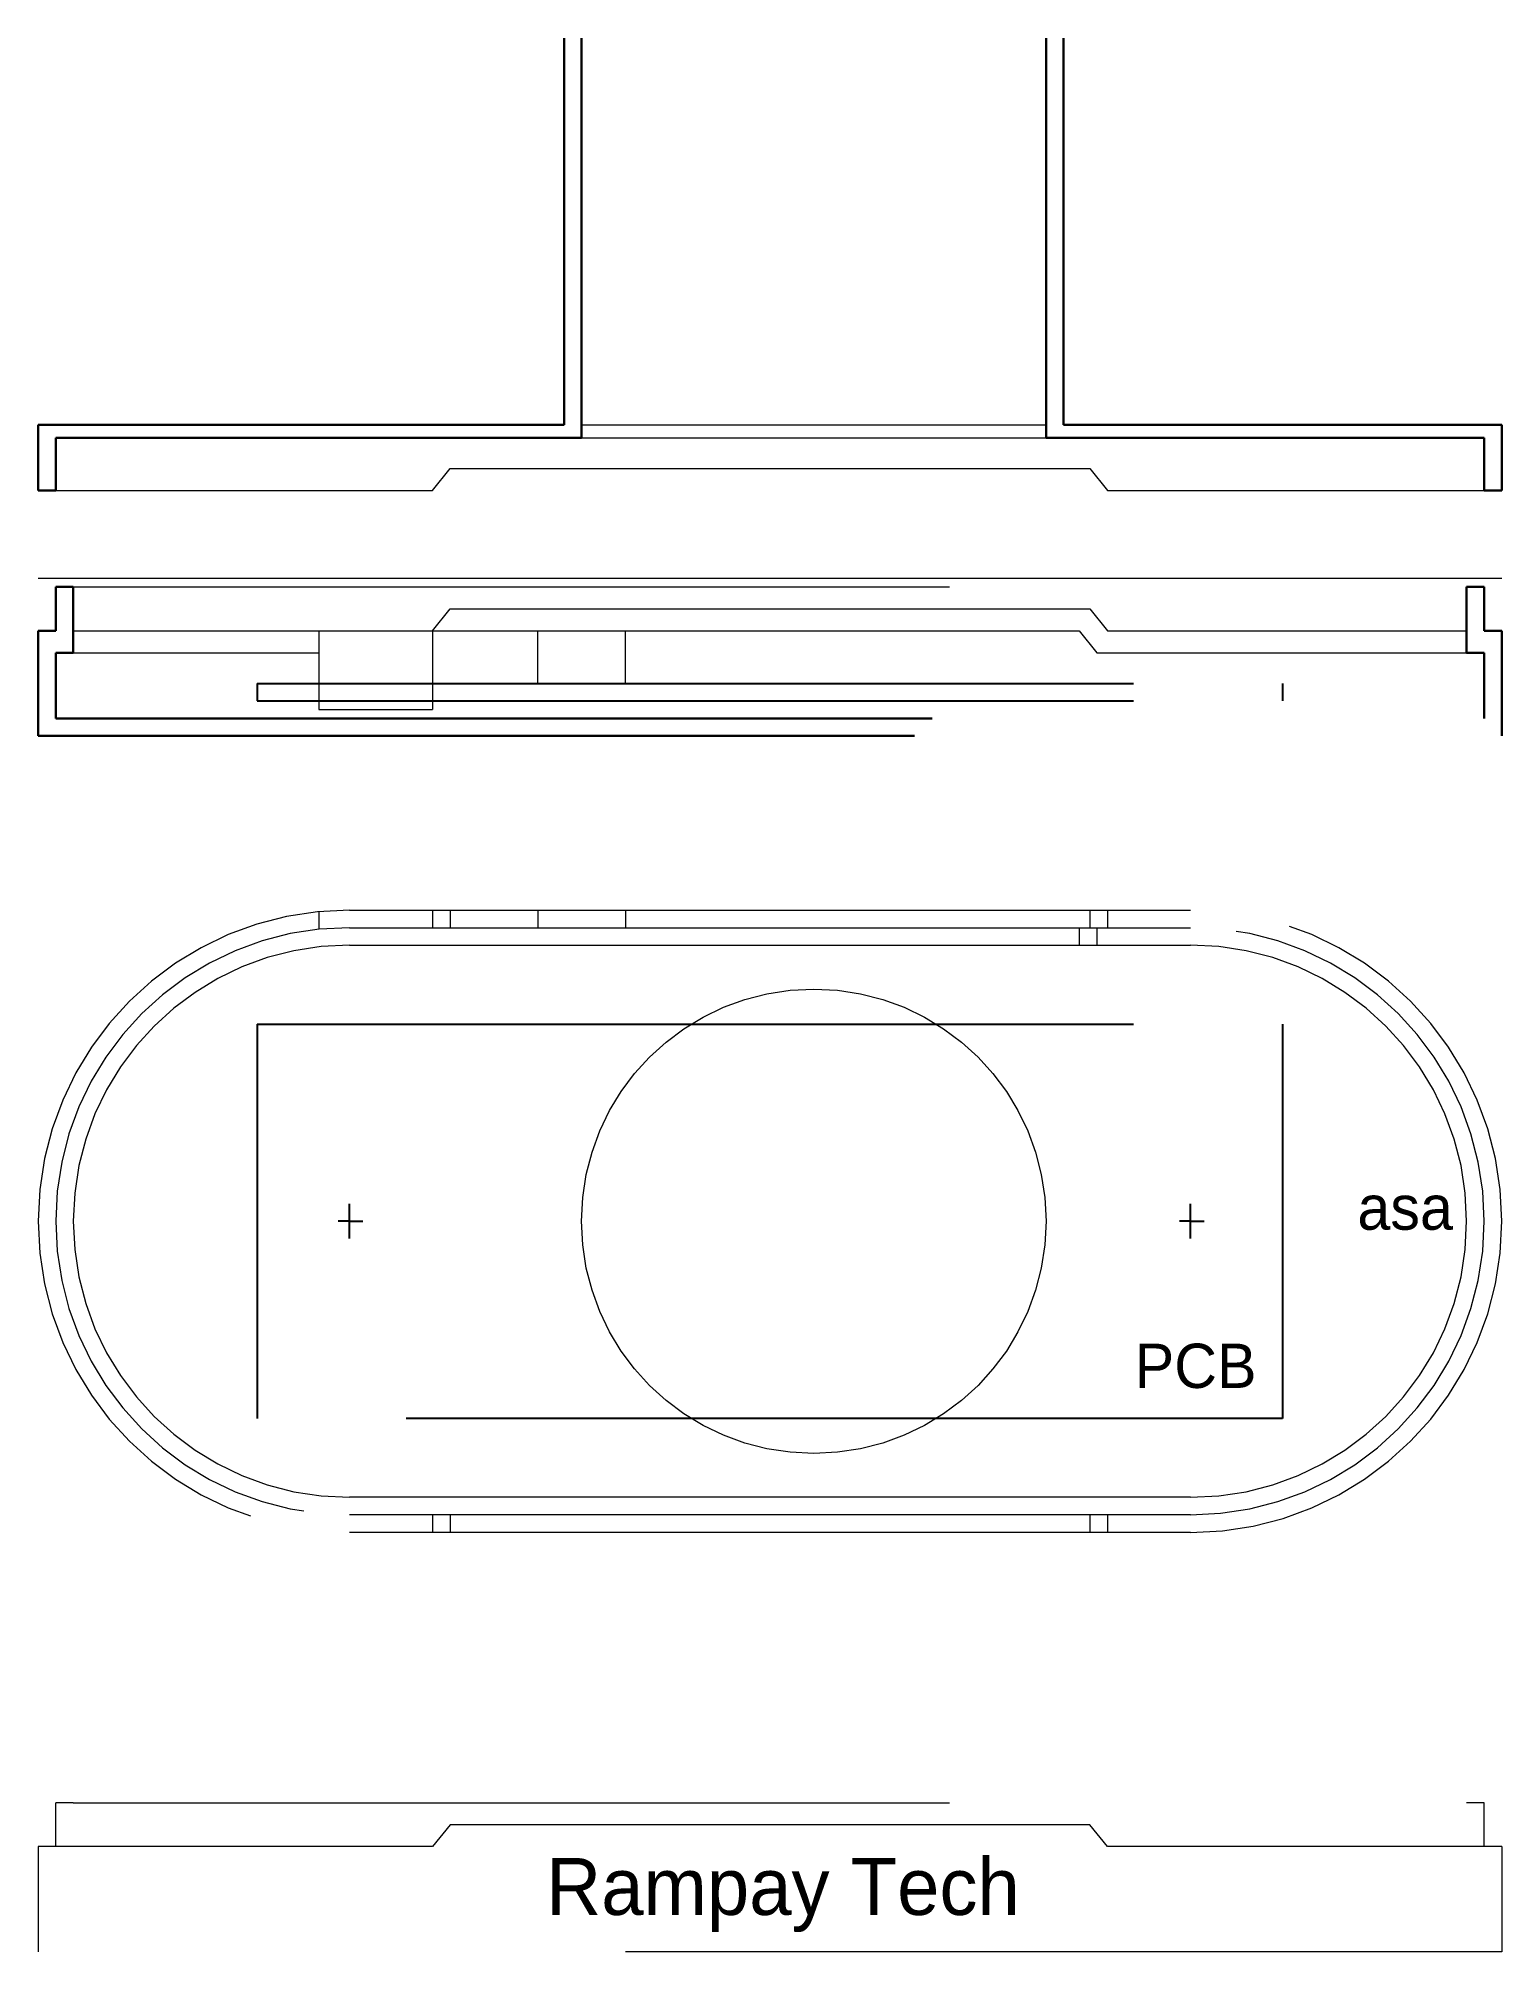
# Model space of a CAD drawing. Header units: millimetres. Extents: x 3170.005 to 3170.172, y 1009.05 to 1009.268.
import ezdxf

# ---------------------------------------------------------------- set-up
doc = ezdxf.new("R2010")
doc.units = ezdxf.units.MM
doc.linetypes.add('ACAD_ISO02W100', pattern=[15, 12, -3])
doc.linetypes.add('ACAD_ISO03W100', pattern=[30, 12, -18])
for name, color, linetype, lineweight in [('bloque', 2, 'Continuous', 25), ('corte', 1, 'Continuous', 30), ('rayado', 130, 'ACAD_ISO03W100', 9)]:
    doc.layers.add(name, color=color, linetype=linetype, lineweight=lineweight)
doc.styles.get("Standard").update_dxf_attribs({"font": 'MOD20.TTF'})

msp = doc.modelspace()

# ---------------------------------------------------------------- linework, layer by layer
at = {"linetype": 'ACAD_ISO02W100', "ltscale": 1e-07}
for p, q in [((3170.04028, 1009.13101), (3170.04028, 1009.13497)), ((3170.13628, 1009.13101), (3170.13628, 1009.13497)), ((3170.04028, 1009.13299), (3170.039, 1009.13299)), ((3170.04028, 1009.13299), (3170.04181, 1009.13299)), ((3170.13628, 1009.13299), (3170.135, 1009.13299)), ((3170.13628, 1009.13299), (3170.13781, 1009.13299))]:
    msp.add_line(p, q, dxfattribs=at)
at = {"layer": 'bloque', "linetype": 'ACAD_ISO02W100', "ltscale": 1e-07}
for p, q in [((3170.02978, 1009.19437), (3170.14678, 1009.19437)), ((3170.02978, 1009.19437), (3170.02978, 1009.19237)), ((3170.14678, 1009.19437), (3170.14678, 1009.19237)), ((3170.02978, 1009.19237), (3170.14678, 1009.19237)), ((3170.02978, 1009.15549), (3170.02978, 1009.11049)), ((3170.02978, 1009.15549), (3170.14678, 1009.15549)), ((3170.14678, 1009.15549), (3170.14678, 1009.11049)), ((3170.14678, 1009.11049), (3170.02978, 1009.11049))]:
    msp.add_line(p, q, dxfattribs=at)
at = {"layer": 'corte', "linetype": 'ACAD_ISO02W100', "ltscale": 1e-07}
for p, q in [((3170.06478, 1009.26798), (3170.06478, 1009.22388)), ((3170.06678, 1009.26798), (3170.06678, 1009.22388)), ((3170.11978, 1009.26798), (3170.11978, 1009.22388)), ((3170.12178, 1009.26798), (3170.12178, 1009.22388)), ((3170.00478, 1009.22388), (3170.00478, 1009.21638)), ((3170.00478, 1009.22388), (3170.06478, 1009.22388)), ((3170.06678, 1009.22388), (3170.06678, 1009.22238)), ((3170.11978, 1009.22388), (3170.11978, 1009.22238)), ((3170.12178, 1009.22388), (3170.17178, 1009.22388)), ((3170.17178, 1009.22388), (3170.17178, 1009.21638)), ((3170.00678, 1009.22238), (3170.06678, 1009.22238)), ((3170.00678, 1009.22238), (3170.00678, 1009.21638)), ((3170.11978, 1009.22238), (3170.16978, 1009.22238)), ((3170.16978, 1009.22238), (3170.16978, 1009.21638)), ((3170.00478, 1009.21638), (3170.00678, 1009.21638)), ((3170.16978, 1009.21638), (3170.17178, 1009.21638)), ((3170.00678, 1009.20037), (3170.00678, 1009.20537)), ((3170.00878, 1009.20537), (3170.00678, 1009.20537)), ((3170.00878, 1009.19787), (3170.00878, 1009.20537)), ((3170.16778, 1009.19787), (3170.16778, 1009.20537)), ((3170.16978, 1009.20537), (3170.16778, 1009.20537)), ((3170.16978, 1009.20037), (3170.16978, 1009.20537)), ((3170.00478, 1009.20037), (3170.00478, 1009.18837)), ((3170.00478, 1009.20037), (3170.00678, 1009.20037)), ((3170.16978, 1009.20037), (3170.17178, 1009.20037)), ((3170.17178, 1009.20037), (3170.17178, 1009.18837)), ((3170.00678, 1009.19787), (3170.00678, 1009.19037)), ((3170.00878, 1009.19787), (3170.00678, 1009.19787)), ((3170.16978, 1009.19787), (3170.16778, 1009.19787)), ((3170.16978, 1009.19787), (3170.16978, 1009.19037)), ((3170.00678, 1009.19037), (3170.16978, 1009.19037)), ((3170.00478, 1009.18837), (3170.17178, 1009.18837))]:
    msp.add_line(p, q, dxfattribs=at)
at = {"layer": 'rayado', "linetype": 'ACAD_ISO02W100', "ltscale": 0.05}
for p, q in [((3170.06678, 1009.22388), (3170.11978, 1009.22388)), ((3170.00478, 1009.20637), (3170.17178, 1009.20637)), ((3170.04978, 1009.20037), (3170.05178, 1009.20287)), ((3170.05178, 1009.20287), (3170.12478, 1009.20287)), ((3170.12478, 1009.20287), (3170.12678, 1009.20037)), ((3170.00878, 1009.20037), (3170.03678, 1009.20037)), ((3170.12678, 1009.20037), (3170.16778, 1009.20037))]:
    msp.add_line(p, q, dxfattribs=at)
at = {"layer": 'rayado', "linetype": 'ACAD_ISO02W100', "ltscale": 7e-05}
for p, q in [((3170.06678, 1009.22238), (3170.11978, 1009.22238)), ((3170.04978, 1009.21638), (3170.05178, 1009.21888)), ((3170.05178, 1009.21888), (3170.12478, 1009.21888)), ((3170.12478, 1009.21888), (3170.12678, 1009.21638)), ((3170.00678, 1009.21638), (3170.04978, 1009.21638)), ((3170.12678, 1009.21638), (3170.16978, 1009.21638)), ((3170.00878, 1009.20537), (3170.16778, 1009.20537)), ((3170.03678, 1009.20037), (3170.03678, 1009.19137)), ((3170.03678, 1009.20037), (3170.04978, 1009.20037)), ((3170.04978, 1009.20037), (3170.04978, 1009.19137)), ((3170.04978, 1009.20037), (3170.12358, 1009.20037)), ((3170.06178, 1009.20037), (3170.07178, 1009.20037)), ((3170.06178, 1009.19437), (3170.06178, 1009.20037)), ((3170.07178, 1009.19437), (3170.07178, 1009.20037)), ((3170.12358, 1009.20037), (3170.12558, 1009.19787)), ((3170.00878, 1009.19787), (3170.03678, 1009.19787)), ((3170.12558, 1009.19787), (3170.16778, 1009.19787)), ((3170.03678, 1009.19137), (3170.04978, 1009.19137)), ((3170.03678, 1009.16832), (3170.03678, 1009.16631)), ((3170.04028, 1009.16849), (3170.13628, 1009.16849)), ((3170.04978, 1009.16849), (3170.04978, 1009.16649)), ((3170.05178, 1009.16849), (3170.05178, 1009.16649)), ((3170.06178, 1009.16849), (3170.06178, 1009.16649)), ((3170.07178, 1009.16849), (3170.07178, 1009.16649)), ((3170.12478, 1009.16849), (3170.12478, 1009.16649)), ((3170.12678, 1009.16849), (3170.12678, 1009.16649)), ((3170.04028, 1009.16649), (3170.13628, 1009.16649)), ((3170.04028, 1009.16449), (3170.13628, 1009.16449)), ((3170.12358, 1009.16649), (3170.12358, 1009.16449)), ((3170.12558, 1009.16649), (3170.12558, 1009.16449)), ((3170.13628, 1009.10149), (3170.04028, 1009.10149)), ((3170.13628, 1009.09949), (3170.04028, 1009.09949)), ((3170.04978, 1009.09949), (3170.04978, 1009.09749)), ((3170.05178, 1009.09949), (3170.05178, 1009.09749)), ((3170.12478, 1009.09949), (3170.12478, 1009.09749)), ((3170.12678, 1009.09949), (3170.12678, 1009.09749)), ((3170.13628, 1009.09749), (3170.04028, 1009.09749)), ((3170.00678, 1009.06163), (3170.00678, 1009.06663)), ((3170.00878, 1009.06663), (3170.00678, 1009.06663)), ((3170.00878, 1009.06663), (3170.16778, 1009.06663)), ((3170.16978, 1009.06663), (3170.16778, 1009.06663)), ((3170.16978, 1009.06163), (3170.16978, 1009.06663)), ((3170.05178, 1009.06413), (3170.04978, 1009.06163)), ((3170.12478, 1009.06413), (3170.05178, 1009.06413)), ((3170.12678, 1009.06163), (3170.12478, 1009.06413)), ((3170.00478, 1009.06163), (3170.00478, 1009.04963)), ((3170.00678, 1009.06163), (3170.00478, 1009.06163)), ((3170.04978, 1009.06163), (3170.00678, 1009.06163)), ((3170.16978, 1009.06163), (3170.12678, 1009.06163)), ((3170.17178, 1009.06163), (3170.16978, 1009.06163)), ((3170.17178, 1009.06163), (3170.17178, 1009.04963)), ((3170.17178, 1009.04963), (3170.00478, 1009.04963))]:
    msp.add_line(p, q, dxfattribs=at)
at = {"layer": 'rayado', "linetype": 'ACAD_ISO02W100', "ltscale": 0.05}
msp.add_circle((3170.09328, 1009.13299), 0.0265, dxfattribs=at)
at = {"layer": 'rayado', "linetype": 'ACAD_ISO02W100', "ltscale": 7e-05}
for centre, radius, start, end in [((3170.04028, 1009.13299), 0.0355, 90, 270), ((3170.13628, 1009.13299), 0.0355, 270, 90), ((3170.04028, 1009.13299), 0.0335, 90, 270), ((3170.04028, 1009.13299), 0.0315, 90, 270), ((3170.13628, 1009.13299), 0.0335, 270, 90), ((3170.13628, 1009.13299), 0.0315, 270, 90)]:
    msp.add_arc(centre, radius, start, end, dxfattribs=at)

# ---------------------------------------------------------------- texts
at = {"linetype": 'ACAD_ISO02W100', "ltscale": 1e-07, "char_height": 0.005056, "attachment_point": 1}
for s, heights, insert in [('asa', [0], (3170.15531, 1009.13708)), ('PCB', [0.51252], (3170.1299, 1009.11902))]:
    msp.add_mtext_dynamic_manual_height_columns(s, width=1.2627938, gutter_width=12.34382, heights=heights, dxfattribs=dict(at, insert=insert))
at = {"layer": 'rayado', "linetype": 'ACAD_ISO02W100', "ltscale": 7e-05}
msp.add_text('Rampay Tech', height=0.0064921, dxfattribs=at).set_placement((3170.06275, 1009.05383))

doc.saveas('drawing.dxf')
